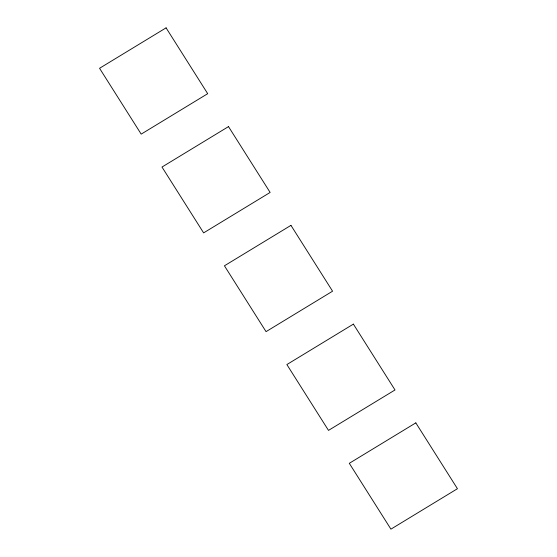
<?xml version="1.0" encoding="UTF-8"?>
<svg xmlns="http://www.w3.org/2000/svg" width="557" height="557" viewBox="0 0 557 557"><rect width="100%" height="100%" fill="white"/><g stroke="black" fill="none" stroke-linecap="round" stroke-linejoin="round"><path stroke-width="0.84" d="M166.077 27.85L99.557 68.288L141.186 134.126L207.698 93.687L166.077 27.85M228.509 126.606L161.996 167.044L203.618 232.882L270.131 192.444L228.509 126.606M290.949 225.362L224.429 265.8L266.051 331.638L332.571 291.2L290.949 225.362M353.382 324.118L286.869 364.557L328.491 430.394L395.004 389.956L353.382 324.118M415.814 422.874L349.302 463.313L390.923 529.15L457.443 488.712L415.814 422.874"/></g></svg>
